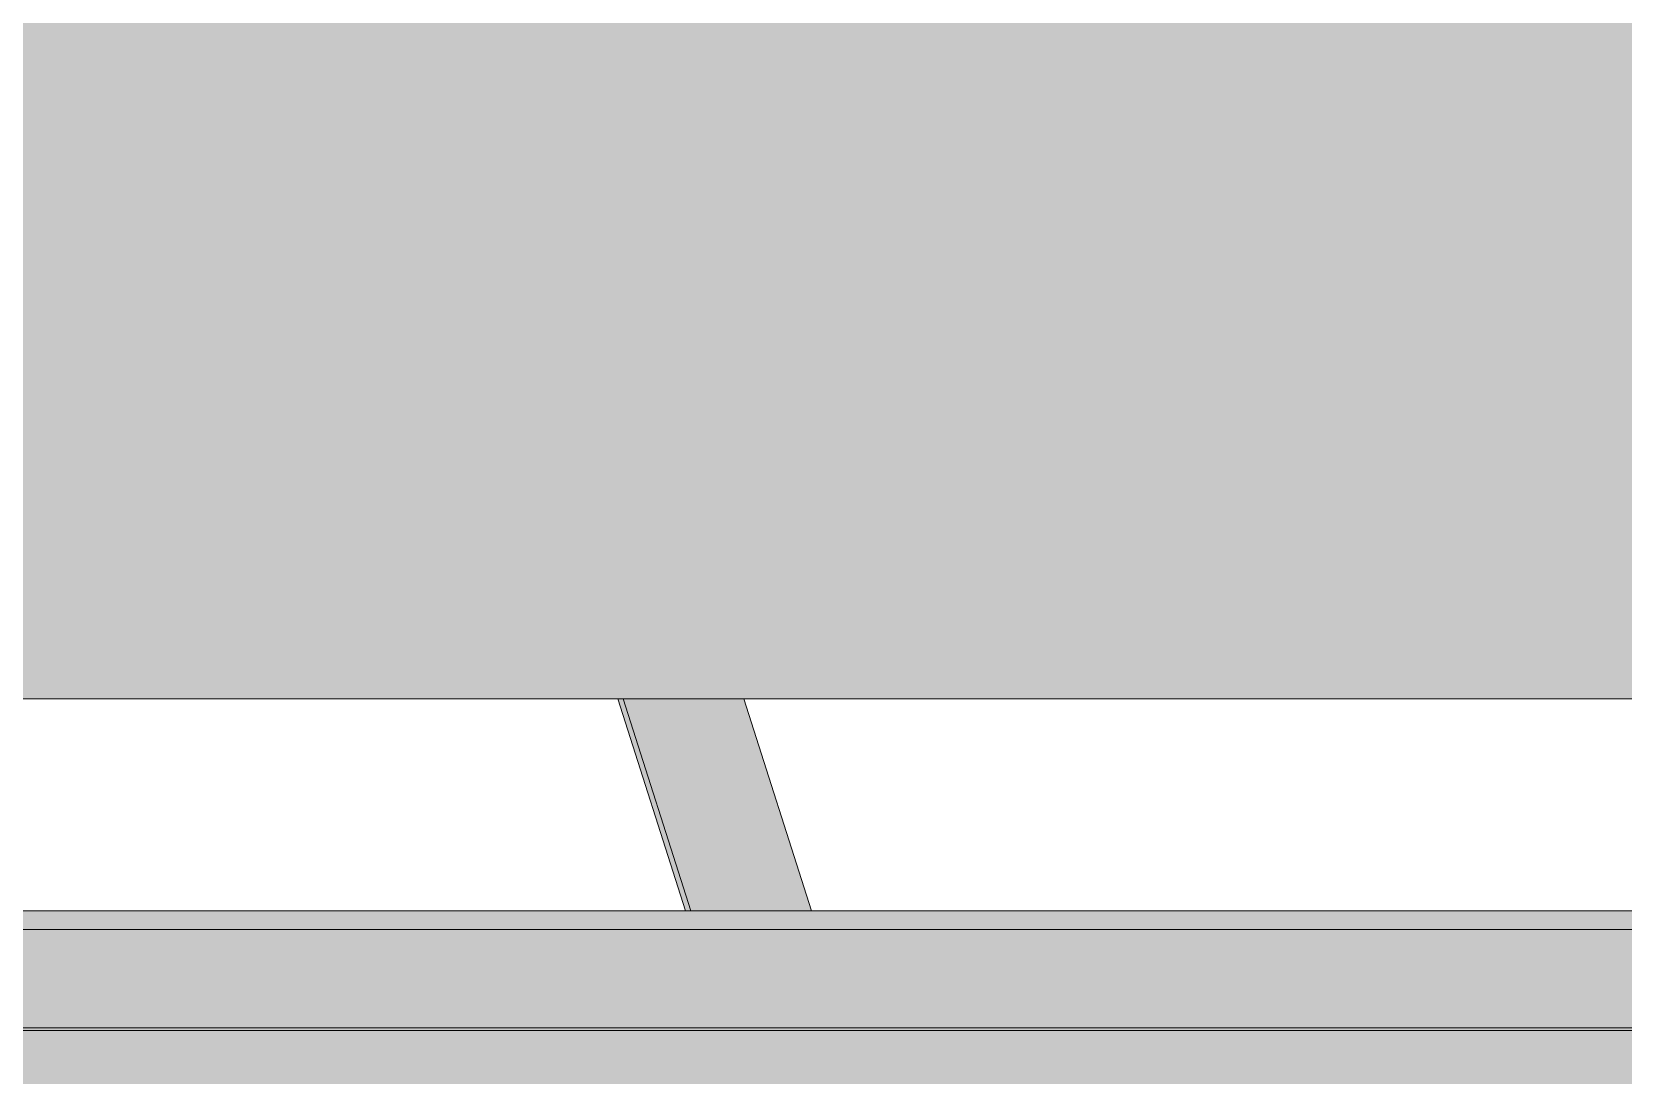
# Model space of a CAD drawing. Header units: inches. Extents: x 20478 to 36715, y -248 to 750.
# Drawn here: x 26850.1 to 26891.5, y 240.21 to 267.36 of the extents above; entities that cross this region are included whole.
import ezdxf

# ---------------------------------------------------------------- set-up
doc = ezdxf.new("R2010")
doc.units = ezdxf.units.IN
doc.header["$MEASUREMENT"] = 0
for name, color, linetype, lineweight in [('M-HVAC-DUCT', 70, 'Continuous', 9), ('Q-SPCQ', 91, 'Continuous', 9), ('S-BEAM', 12, 'Continuous', 9)]:
    doc.layers.add(name, color=color, linetype=linetype, lineweight=lineweight)

# ---------------------------------------------------------------- blocks, each defined once
blk = doc.blocks.new('Girt_Z - 10_D-1018975-Elevation - South')
at = {"layer": 'S-BEAM'}
for points in [[(26278.267, 244), (26278.267, 244.482), (22795.012, 244.482), (22795.012, 244), (26277.492, 244)], [(26278.267, 241.633), (26278.267, 244), (22795.012, 244), (22795.012, 241.633), (26277.492, 241.633)], [(25258.021, 241.445), (26278.267, 241.47), (26278.267, 241.633), (25396.255, 241.633), (22795.012, 241.633), (22795.012, 241.445), (23460.988, 241.445), (25119.788, 241.445)], [(25396.255, 241.37), (26278.267, 241.408), (26278.267, 241.445), (22795.012, 241.408), (22795.012, 241.37), (25258.021, 241.37)], [(25672.721, 239.051), (25679.64, 239.051), (25679.64, 241.25), (26278.267, 241.25), (26278.267, 241.37), (22795.012, 241.37), (22795.012, 241.25), (22811.14, 241.25), (22811.14, 239.051), (25638.163, 239.051)]]:
    blk.add_hatch(color=256, dxfattribs=at).paths.add_polyline_path(points, flags=0)
for p, q in [((22795.012, 244.482), (26278.267, 244.482)), ((22795.012, 244), (26278.267, 244)), ((22795.012, 241.445), (26278.267, 241.445)), ((22795.012, 241.37), (26278.267, 241.37))]:
    blk.add_line(p, q, dxfattribs=at)
blk = doc.blocks.new('Basketball_Backstop-Performance_Sports_Systems-3103-Ceiling_Hung - 27_-0_ to 27_-11 7_8_-706978-Elevation - South')
at = {"layer": 'Q-SPCQ'}
h = blk.add_hatch(color=256, dxfattribs=at)
h.paths.add_polyline_path([(24940.221, 193.373), (24943.359, 193.373), (24928.962, 238.518), (24925.824, 238.518), (24935.673, 207.634)], flags=0)
h.paths.add_polyline_path([(24927.059, 244.482), (24925.3, 250), (24922.162, 250), (24923.922, 244.482)], flags=0)
h.paths.add_polyline_path([(24913.233, 278), (24916.37, 278), (24915.294, 281.375), (24913.725, 281.375), (24912.314, 280.882), (24912.438, 280.492)], flags=0)
h = blk.add_hatch(color=256, dxfattribs=at)
h.paths.add_polyline_path([(24940.087, 193.373), (24940.221, 193.373), (24925.824, 238.518), (24925.69, 238.518), (24935.539, 207.634)], flags=0)
h.paths.add_polyline_path([(24923.922, 244.482), (24922.162, 250), (24922.028, 250), (24923.788, 244.482)], flags=0)
h.paths.add_polyline_path([(24913.233, 278), (24912.302, 280.918), (24912.18, 280.882), (24913.099, 278)], flags=0)
for p, q in [((24922.028, 250), (24923.788, 244.482)), ((24923.922, 244.482), (24922.162, 250)), ((24925.3, 250), (24927.059, 244.482))]:
    blk.add_line(p, q, dxfattribs=at)

msp = doc.modelspace()

# ---------------------------------------------------------------- hatches: boundary and pattern name
at = {"layer": 'M-HVAC-DUCT'}
h = msp.add_hatch(color=256, dxfattribs=at)
h.paths.add_polyline_path([(26345.6811, 264), (26471.71415, 264), (26471.71415, 278), (26345.6811, 278), (26345.6811, 266.43107)], flags=0)
h.paths.add_polyline_path([(27350.21415, 264), (27629.71415, 264), (27629.71415, 278), (27350.21415, 278), (27350.21415, 265.74186)], flags=0)
h.paths.add_polyline_path([(27339.57873, 264), (27340.21415, 264), (27340.21415, 278), (27060.71415, 278), (27060.71415, 264), (27270.46206, 264)], flags=0)
h.paths.add_polyline_path([(26481.71415, 264), (26761.21415, 264), (26761.21415, 278), (26481.71415, 278), (26481.71415, 264.23588)], flags=0)
h.paths.add_polyline_path([(27050.71415, 264), (27050.71415, 278), (26771.21415, 278), (26771.21415, 264), (26993.99539, 264)], flags=0)
h.paths.add_polyline_path([(27747.6811, 264), (27747.6811, 278), (27639.71415, 277.98362), (27639.71415, 264), (27745.63914, 264)], flags=0)
h = msp.add_hatch(color=256, dxfattribs=at)
h.paths.add_polyline_path([(26345.6811, 250), (26471.71415, 250), (26471.71415, 264), (26345.6811, 264), (26345.6811, 250.21269)], flags=0)
h.paths.add_polyline_path([(26579.29539, 250), (26761.21415, 250), (26761.21415, 264), (26481.71415, 264), (26481.71415, 250), (26510.17873, 250)], flags=0)
h.paths.add_polyline_path([(26855.76206, 250), (27050.71415, 250), (27050.71415, 264), (26771.21415, 264), (26771.21415, 250), (26821.20373, 250)], flags=0)
h.paths.add_polyline_path([(27060.71415, 250), (27340.21415, 250), (27340.21415, 264), (27060.71415, 264), (27060.71415, 250.10422)], flags=0)
h.paths.add_polyline_path([(27477.81206, 250), (27629.71415, 250.0179), (27629.71415, 264), (27350.21415, 264), (27350.21415, 250), (27408.69539, 250)], flags=0)
h.paths.add_polyline_path([(27639.71415, 250), (27747.6811, 250), (27747.6811, 264), (27639.71415, 264), (27639.71415, 250.01638)], flags=0)

# ---------------------------------------------------------------- linework, layer by layer
msp.add_line((26771.21415, 250), (27050.71415, 250), dxfattribs=at)

# ---------------------------------------------------------------- block references
at = {"layer": 'Q-SPCQ'}
msp.add_blockref('Basketball_Backstop-Performance_Sports_Systems-3103-Ceiling_Hung - 27_-0_ to 27_-11 7_8_-706978-Elevation - South', (1943.32392, 0), dxfattribs=at)
at = {"layer": 'S-BEAM'}
msp.add_blockref('Girt_Z - 10_D-1018975-Elevation - South', (1943.32392, 0), dxfattribs=at)

doc.saveas('drawing.dxf')
